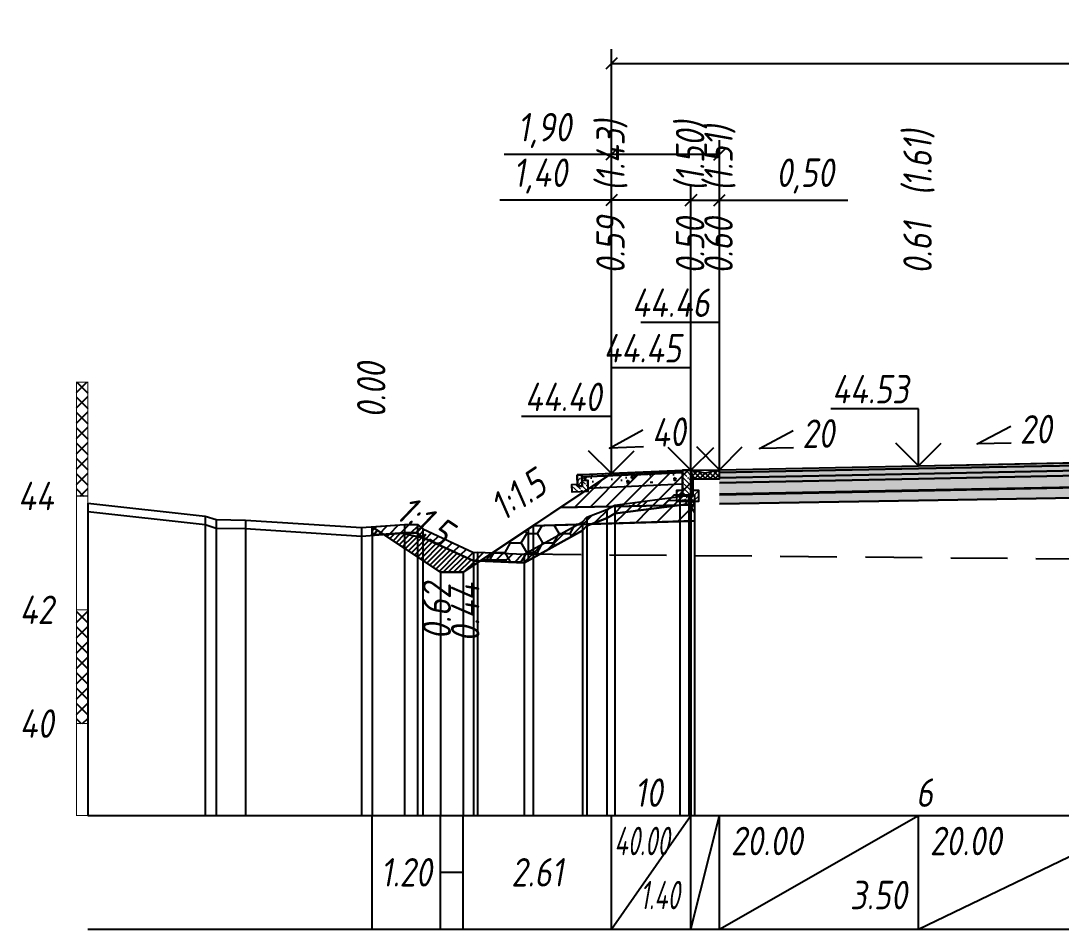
# Model space of a CAD drawing. Extents: x -717 to 1451, y -133302 to 233.
# Drawn here: x -367 to -275.5, y -113843 to -113763.2 of the extents above; entities that cross this region are included whole.
import ezdxf
from ezdxf.enums import TextEntityAlignment as Align

# ---------------------------------------------------------------- set-up
doc = ezdxf.new("R2010")
doc.units = 0
doc.linetypes.add('штриховая', pattern=[0.75, 0.5, -0.25])
for name, color, linetype in [('Интерполированный поперечник', 2, 'Continuous'), ('КОД_399', 252, 'Continuous'), ('Код_514', 1, 'Continuous'), ('Контур_0', 7, 'Continuous'), ('Контур_2521', 7, 'Continuous'), ('Контур_2564', 7, 'Continuous'), ('Контур_2660', 7, 'Continuous'), ('Контур_2665', 7, 'Continuous'), ('Контур_400', 7, 'Continuous'), ('Контур_508', 7, 'Continuous'), ('Контур_512', 7, 'Continuous'), ('Контур_513', 7, 'Continuous'), ('Контур_818', 7, 'Continuous'), ('Красный поперечник', 1, 'Continuous'), ('Линейка абсолютных высот', 7, 'Continuous'), ('Объём_2501', 7, 'Continuous'), ('Объём_2564', 7, 'Continuous'), ('Объём_2650', 7, 'Continuous'), ('Объём_2660', 7, 'Continuous'), ('Объём_2661', 7, 'Continuous'), ('Объём_2663', 7, 'Continuous'), ('Объём_2664', 7, 'Continuous'), ('Объём_2665', 7, 'Continuous'), ('Объём_2666', 7, 'Continuous'), ('Объём_2753', 7, 'Continuous'), ('Откосы', 7, 'Continuous'), ('Отметки покрытия', 7, 'Continuous'), ('Рабочие отметки', 7, 'Continuous'), ('Рабочие отметки доп.', 7, 'Continuous'), ('Слои выравнивания', 7, 'Continuous'), ('Таблица', 7, 'Continuous'), ('Уклоны проезжей части', 7, 'Continuous'), ('Черный поперечник', 3, 'Continuous')]:
    doc.layers.add(name, color=color, linetype=linetype)
for name, color, linetype, true_color in [('Контур_2540', 2, 'Continuous', 0xffff00), ('Контур_2560', 2, 'Continuous', 0xffff00), ('Контур_2561', 7, 'Continuous', 0xff8040), ('Контур_2562', 3, 'Continuous', 0x00ff00), ('Контур_2563', 7, 'Continuous', 0xff8000), ('Контур_2570', 7, 'Continuous', 0x80ff00), ('Контур_2725', 7, 'Continuous', 0x323232), ('Контур_2736', 4, 'Continuous', 0x00ffff), ('Контур_2737', 4, 'Continuous', 0x00ffff), ('Контур_2738', 4, 'Continuous', 0x00ffff), ('Контур_2739', 4, 'Continuous', 0x00ffff), ('Контур_2741', 4, 'Continuous', 0x00ffff), ('Контур_2742', 4, 'Continuous', 0x00ffff), ('Контур_2743', 4, 'Continuous', 0x00ffff), ('Контур_2744', 7, 'Continuous', 0xa4ffff), ('Контур_2745', 7, 'Continuous', 0xa4ffff), ('Контур_2747', 4, 'Continuous', 0x00ffff), ('Контур_2748', 4, 'Continuous', 0x00ffff), ('Контур_2749', 4, 'Continuous', 0x00ffff), ('Контур_2750', 4, 'Continuous', 0x00ffff), ('Контур_2751', 4, 'Continuous', 0x00ffff), ('Контур_2752', 4, 'Continuous', 0x00ffff), ('Контур_2760', 7, 'Continuous', 0x323232), ('Контур_2761', 7, 'Continuous', 0x323232), ('Контур_2762', 7, 'Continuous', 0x323232), ('Контур_2763', 7, 'Continuous', 0x323232), ('Контур_2764', 7, 'Continuous', 0x323232), ('Контур_2765', 7, 'Continuous', 0x323232), ('Контур_402', 7, 'Continuous', 0xff6464), ('Контур_703', 4, 'Continuous', 0x00ffff), ('Контур_705', 4, 'Continuous', 0x00ffff), ('Контур_707', 4, 'Continuous', 0x00ffff), ('Контур_720', 131, 'Continuous', 0xaaffff), ('Объём_2500', 7, 'Continuous', 0xc0c0c0), ('Объём_2520', 7, 'Continuous', 0x80ffff), ('Объём_2540', 2, 'Continuous', 0xffff00), ('Объём_2560', 2, 'Continuous', 0xffff00), ('Объём_2561', 7, 'Continuous', 0xff8040), ('Объём_2562', 3, 'Continuous', 0x00ff00), ('Объём_2563', 7, 'Continuous', 0xff8000), ('Объём_2570', 7, 'Continuous', 0x80ff00), ('Объём_2600', 7, 'Continuous', 0x808000), ('Объём_2620', 2, 'Continuous', 0xffff00), ('Объём_2746', 2, 'Continuous', 0xffff00)]:
    doc.layers.add(name, color=color, linetype=linetype, true_color=true_color)
doc.styles.get("Standard").update_dxf_attribs({"font": 'txt', "height": 2.5})
doc.styles.add('М', font='romand.shx', dxfattribs={"width": 0.8, "oblique": 10, "height": 2.5})
doc.dimstyles.new('ISO-25', dxfattribs={"dimtxt": 2.5, "dimasz": 2.5, "dimexe": 1.25, "dimexo": 0.625, "dimtad": 1, "dimtxsty": 'Standard', "dimcen": 2.5, "dimadec": 0, "dimazin": 0, "dimtfac": 1, "dimtmove": 0, "dimatfit": 3, "dimfxl": 1, "dimarcsym": 0})
pattern_1 = [(45.0000013, (-441.1154, 24.0082), (-0.6735192404, 0.673519211), []), (135.0000003, (-441.1154, 24.0082), (-0.673519222, -0.67351923), [])]
pattern_2 = [(0, (-441.1154, 24.0082), (1.42875, 0.8248891935), [0.9525, -1.905]), (120, (-441.1154, 24.0082), (-1.428749997, 0.824889199), [0.9525, -1.905]), (60, (-441.1154, 24.0082), (3e-09, 1.6497783924), [-1.905, 0.9525])]
pattern_3 = [(45, (-441.1154, 24.0082), (-0.898025612, 0.898025612), [])]

# ---------------------------------------------------------------- blocks, each defined once
blk = doc.blocks.new('_Oblique')
at = {"color": 0, "linetype": 'ByBlock', "lineweight": -2}
blk.add_line((-0.5, -0.5), (0.5, 0.5), dxfattribs=at)
blk = doc.blocks.new('*D2345')
at = {"color": 0, "lineweight": -2, "transparency": 16777216}
for p, q in [((-315.081, -113802.382), (-315.081, -113777.662)), ((-308.081, -113802.102), (-308.081, -113777.662)), ((-315.081, -113778.912), (-324.878, -113778.912)), ((-308.081, -113778.912), (-315.081, -113778.912))]:
    blk.add_line(p, q, dxfattribs=at)
at = {"layer": 'Defpoints', "color": 0, "transparency": 16777216}
for p in [(-308.081, -113778.912), (-315.081, -113803.007), (-308.081, -113802.727)]:
    blk.add_point(p, dxfattribs=at)
at = {"color": 0, "lineweight": -2, "transparency": 16777216, "rotation": 180}
blk.add_blockref('_Oblique', (-315.081, -113778.912), dxfattribs=at)
at = {"color": 0, "lineweight": -2, "transparency": 16777216}
blk.add_blockref('_Oblique', (-308.081, -113778.912), dxfattribs=at)
at = {"color": 0, "transparency": 16777216, "insert": (-321.338, -113776.799), "char_height": 2.5, "width": 8.75, "attachment_point": 5, "style": 'М'}
blk.add_mtext('1,40', dxfattribs=at)
blk = doc.blocks.new('*D2347')
at = {"color": 0, "lineweight": -2, "transparency": 16777216}
for p, q in [((-308.081, -113802.102), (-308.081, -113777.662)), ((-305.581, -113802.052), (-305.581, -113777.662)), ((-308.081, -113778.912), (-305.581, -113778.912)), ((-305.581, -113778.912), (-294.281, -113778.912))]:
    blk.add_line(p, q, dxfattribs=at)
at = {"layer": 'Defpoints', "color": 0, "transparency": 16777216}
for p in [(-305.581, -113778.912), (-308.081, -113802.727), (-305.581, -113802.677)]:
    blk.add_point(p, dxfattribs=at)
at = {"color": 0, "lineweight": -2, "transparency": 16777216, "rotation": 180}
blk.add_blockref('_Oblique', (-308.081, -113778.912), dxfattribs=at)
at = {"color": 0, "lineweight": -2, "transparency": 16777216}
blk.add_blockref('_Oblique', (-305.581, -113778.912), dxfattribs=at)
at = {"color": 0, "transparency": 16777216, "insert": (-298.042, -113776.799), "char_height": 2.5, "width": 9.16667, "attachment_point": 5, "style": 'М'}
blk.add_mtext('0,50', dxfattribs=at)
blk = doc.blocks.new('*D2350')
at = {"color": 0, "lineweight": -2, "transparency": 16777216}
for p, q in [((-315.081, -113802.382), (-315.081, -113773.662)), ((-305.581, -113802.052), (-305.581, -113773.662)), ((-315.081, -113774.912), (-324.496, -113774.912)), ((-305.581, -113774.912), (-315.081, -113774.912))]:
    blk.add_line(p, q, dxfattribs=at)
at = {"layer": 'Defpoints', "color": 0, "transparency": 16777216}
for p in [(-305.581, -113774.912), (-315.081, -113803.007), (-305.581, -113802.677)]:
    blk.add_point(p, dxfattribs=at)
at = {"color": 0, "lineweight": -2, "transparency": 16777216, "rotation": 180}
blk.add_blockref('_Oblique', (-315.081, -113774.912), dxfattribs=at)
at = {"color": 0, "lineweight": -2, "transparency": 16777216}
blk.add_blockref('_Oblique', (-305.581, -113774.912), dxfattribs=at)
at = {"color": 0, "transparency": 16777216, "insert": (-320.956, -113772.799), "char_height": 2.5, "width": 8.75, "attachment_point": 5, "style": 'М'}
blk.add_mtext('1,90', dxfattribs=at)
blk = doc.blocks.new('*D2351')
at = {"color": 0, "lineweight": -2, "transparency": 16777216}
for p, q in [((-315.081, -113802.382), (-315.081, -113765.662)), ((-204.552, -113802.855), (-204.552, -113765.662)), ((-315.081, -113766.912), (-204.552, -113766.912))]:
    blk.add_line(p, q, dxfattribs=at)
at = {"layer": 'Defpoints', "color": 0, "transparency": 16777216}
for p in [(-204.552, -113766.912), (-315.081, -113803.007), (-204.552, -113803.48)]:
    blk.add_point(p, dxfattribs=at)
at = {"color": 0, "lineweight": -2, "transparency": 16777216, "rotation": 180}
blk.add_blockref('_Oblique', (-315.081, -113766.912), dxfattribs=at)
at = {"color": 0, "lineweight": -2, "transparency": 16777216}
blk.add_blockref('_Oblique', (-204.552, -113766.912), dxfattribs=at)
at = {"color": 0, "transparency": 16777216, "insert": (-259.816, -113764.799), "char_height": 2.5, "width": 10.83333, "attachment_point": 5, "style": 'М'}
blk.add_mtext('22,11', dxfattribs=at)
blk = doc.blocks.new('Тротуар1')
at = {"linetype": 'Continuous', "lineweight": 13}
h = blk.add_hatch(dxfattribs=at)
h.set_pattern_fill('ANSI35', scale=5, angle=90)
h.set_pattern_definition([(135, (-1541.6927, -4801.9416), (-0.88388348, -0.88388348), []), (135, (-1541.6927, -4801.0577), (-0.88388348, -0.88388348), [1.5625, -0.3125, 0, -0.3125])])
h.paths.add_polyline_path([(-16.72, -1.24), (-17.72, -1.24), (-17.72, -2.24), (-18.52, -2.24), (-18.52, -1.85), (-19.52, -1.89), (-19.52, -3.24), (-16.72, -3.24)])
h = blk.add_hatch(dxfattribs=at)
h.set_pattern_fill('ANSI35', scale=5)
h.set_pattern_definition([(45, (-1541.6927, -4800.4416), (-0.88388348, 0.88388348), []), (45, (-1540.8088, -4800.4416), (-0.88388348, 0.88388348), [1.5625, -0.3125, 0, -0.3125])])
h.paths.add_polyline_path([(-17.72, -0.24), (-18.52, -0.24), (-18.52, -2.24), (-17.72, -2.24)])
at = {"linetype": 'Continuous'}
h = blk.add_hatch(dxfattribs=at)
h.set_pattern_fill('ANSI31', color=256, scale=15, angle=45, style=0)
h.set_pattern_definition([(90, (-1932.1888, -4954.235), (-1.875, 3e-16), [])])
h.paths.add_polyline_path([(0, 0), (-17.72, -0.24), (-17.71, -0.63), (-11.04, -0.58), (0, -0.4)])
at = {"layer": 'КОД_399'}
h = blk.add_hatch(dxfattribs=at)
h.set_pattern_fill('AR-CONC', scale=0.7, angle=45, style=0)
h.set_pattern_definition([(95, (-1932.189, -4954.235), (3.860864, 3.2396496), [0.525, -5.775]), (40, (-1932.189, -4954.235), (-4.409945, 3.036377), [0.42, -4.62]), (145.45144, (-1931.867, -4953.965), (-0.549081, 6.2760265), [0.4461813, -4.907995]), (91.1842, (-1933.179, -4953.245), (6.101854, 4.4632964), [0.7875, -8.6625]), (141.63564, (-1932.67, -4952.873), (-0.1953, 9.447982), [0.669272, -7.361996]), (36.18416, (-1933.179, -4953.245), (-0.1953, 9.447982), [0.63, -6.93]), (66, (-1932.4363, -4952.9975), (4.947401, 0.9616773), [0.525, -5.775]), (11, (-1932.4363, -4952.9975), (-2.38496, 4.793659), [0.42, -4.62]), (116.45144, (-1932.024, -4952.9174), (2.562441, 5.7553363), [0.4461813, -4.907995]), (82.5, (-1932.1888, -4954.235), (-1.5875523, 1.7079287), [0, -4.564, 0, -4.69, 0, -4.6375]), (52.5, (-1932.1888, -4954.235), (-0.6501106, 3.2543661), [0, -2.674, 0, -4.459, 0, -1.7675]), (12.5, (-1933.2926, -4955.3388), (2.7539272, 2.5306453), [0, -1.75, 0, -5.46, 0, -7.245]), (2.5, (-1933.7876, -4955.8337), (2.3911299, 3.3821186), [0, -2.275, 0, -3.626, 0, -5.145])])
h.paths.add_polyline_path([(0, -0.4), (-17.71, -0.63), (-17.72, -1.24), (-16.71, -1.24), (-16.72, -2.62), (-0.07, -2.41)])
at = {"linetype": 'Continuous'}
blk.add_lwpolyline([(-17.72, -1.24), (-16.72, -1.24), (-16.72, -3.24), (-19.52, -3.24), (-19.52, -1.89), (-18.52, -1.85)], dxfattribs=at)
at = {"color": 7, "lineweight": 30}
for points in [[(-18.52, -0.24), (-18.52, -2.24), (-17.72, -2.24), (-17.72, -0.24), (-18.52, -0.24)], [(-8.6, -0.53), (0, -0.4)]]:
    blk.add_lwpolyline(points, dxfattribs=at)
for points in [[(0, 0), (-17.72, -0.24), (-17.72, -0.63), (0, -0.4)], [(0, -0.4), (-17.71, -0.63), (-17.72, -1.24), (-16.71, -1.24), (-16.72, -2.62), (-0.07, -2.39)]]:
    blk.add_lwpolyline(points, close=True)
blk = doc.blocks.new('БР100.30.18')
at = {"linetype": 'Continuous', "lineweight": 13}
h = blk.add_hatch(dxfattribs=at)
h.set_pattern_fill('ANSI35', scale=5)
h.set_pattern_definition([(45, (-1504.996, -4799.2297), (-0.88388348, 0.88388348), []), (45, (-1504.1121, -4799.2297), (-0.88388348, 0.88388348), [1.5625, -0.3125, 0, -0.3125])])
h.paths.add_polyline_path([(0.3, 3.47), (1.8, 3.47), (1.8, -1.03), (0, -1.03), (0, 1.97)])
h = blk.add_hatch(dxfattribs=at)
h.set_pattern_fill('ANSI35', scale=5, angle=90)
h.set_pattern_definition([(135, (-1504.996, -4800.7297), (-0.88388348, -0.88388348), []), (135, (-1504.996, -4799.8458), (-0.88388348, -0.88388348), [1.5625, -0.3125, 0, -0.3125])])
h.paths.add_polyline_path([(-1, -0.03), (0, -0.03), (0, -1.03), (1.8, -1.03), (1.8, -0.03), (2.8, -0.03), (2.8, -2.03), (-1, -2.03)])
at = {"color": 7, "lineweight": 30}
blk.add_lwpolyline([(1.8, -1.03), (0, -1.03), (0, 1.97), (0.3, 3.47), (1.8, 3.47)], close=True, dxfattribs=at)
at = {"linetype": 'Continuous'}
blk.add_lwpolyline([(0, -0.03), (-1, -0.03), (-1, -2.03), (2.8, -2.03), (2.8, -0.03), (1.8, -0.03)], dxfattribs=at)

msp = doc.modelspace()

# ---------------------------------------------------------------- hatches: boundary and pattern name
h = msp.add_hatch()
h.set_pattern_fill('ANSI37', color=256, scale=0.1)
h.set_pattern_definition([(45, (-306.8307, -113802.91436), (-0.22451, 0.22451), []), (135, (-306.8307, -113802.91436), (-0.22451, -0.22451), [])])
h.paths.add_polyline_path([(-308.081, -113802.664), (-307.93, -113803.417), (-305.575, -113803.417), (-305.581, -113802.614), (-306.831, -113802.914)])
at = {"transparency": 33554681}
h = msp.add_hatch(dxfattribs=at)
h.set_pattern_fill('ANGLE', color=256)
h.set_pattern_definition([(0, (-441.1154, 24.008), (0, 6.985), [5.08, -1.905]), (90, (-441.1154, 24.008), (-6.985, 4e-16), [5.08, -1.905])])
h.paths.add_polyline_path([(-317.249, -113807.53), (-317.614, -113807.954), (-322.752, -113810.786), (-326.606, -113810.628), (-321.972, -113807.539), (-316.866, -113807.385)])
at = {"layer": 'Линейка абсолютных высот'}
h = msp.add_hatch(dxfattribs=at)
h.set_pattern_fill('ANSI37', scale=0.3, style=0)
h.set_pattern_definition(pattern_1)
h.paths.add_polyline_path([(-361.115, -113804.923), (-361.115, -113794.923), (-362.115, -113794.923), (-362.115, -113804.923)])
h = msp.add_hatch(dxfattribs=at)
h.set_pattern_fill('ANSI37', scale=0.3, style=0)
h.set_pattern_definition(pattern_1)
h.paths.add_polyline_path([(-361.115, -113824.923), (-361.115, -113814.923), (-362.115, -113814.923), (-362.115, -113824.923)])
at = {"layer": 'Объём_2563'}
h = msp.add_hatch(dxfattribs=at)
h.set_pattern_fill('ANSI31', color=256, scale=0.3)
h.set_pattern_definition([(45, (-441.1154, 24.0082), (-0.673519209, 0.673519209), [])])
h.paths.add_polyline_path([(-315.081, -113802.944), (-308.081, -113802.664), (-308.081, -113804.814), (-309.581, -113804.844), (-310.499, -113805.763), (-319.581, -113805.944)])
at = {"layer": 'Объём_2570'}
h = msp.add_hatch(dxfattribs=at)
h.set_pattern_fill('ANSI31', color=256, scale=0.2)
h.set_pattern_definition([(45, (-441.1154, 24.0082), (-0.449012806, 0.449012806), [])])
h.paths.add_polyline_path([(-307.763, -113805.812), (-307.763, -113806.385), (-308.263, -113805.635), (-309.069, -113805.724), (-314.789, -113806.472), (-315.489, -113806.867), (-317.249, -113807.53), (-317.614, -113807.954), (-322.752, -113810.786), (-326.84, -113810.619), (-327.19, -113810.624), (-331.663, -113808.557), (-332.136, -113808.17), (-333.267, -113808.17), (-336.115, -113808.375), (-336.115, -113807.625), (-333.267, -113807.42), (-332.136, -113807.42), (-331.663, -113807.807), (-327.19, -113809.874), (-326.84, -113809.869), (-322.752, -113810.036), (-317.614, -113807.204), (-317.249, -113806.78), (-315.489, -113806.117), (-314.789, -113805.722), (-309.069, -113804.974), (-308.263, -113804.885), (-307.763, -113805.635)])
at = {"layer": 'Объём_2600'}
h = msp.add_hatch(dxfattribs=at)
h.set_pattern_fill('ANSI31', color=6, scale=0.4)
h.set_pattern_definition(pattern_3)
h.paths.add_polyline_path([(-314.789, -113806.472), (-309.069, -113805.724), (-308.263, -113805.635), (-307.763, -113806.385), (-307.763, -113807.112), (-316.866, -113807.385), (-315.489, -113806.867)])
h = msp.add_hatch(dxfattribs=at)
h.set_pattern_fill('HONEY', color=5, scale=0.3)
h.set_pattern_definition(pattern_2)
h.paths.add_polyline_path([(-336.115, -113808.375), (-336.115, -113807.625), (-335.1, -113808.302)])
h = msp.add_hatch(dxfattribs=at)
h.set_pattern_fill('HONEY', color=5, scale=0.3)
h.set_pattern_definition(pattern_2)
h.paths.add_polyline_path([(-317.249, -113807.53), (-317.614, -113807.954), (-322.752, -113810.786), (-326.606, -113810.628), (-321.972, -113807.539), (-316.866, -113807.385)])
h = msp.add_hatch(dxfattribs=at)
h.set_pattern_fill('ANSI31', color=6, scale=0.4)
h.set_pattern_definition(pattern_3)
h.paths.add_polyline_path([(-333.522, -113808.188), (-333.267, -113808.17), (-332.136, -113808.17), (-331.663, -113808.557), (-331.52, -113808.623)])
at = {"layer": 'Объём_2620'}
h = msp.add_hatch(dxfattribs=at)
h.set_pattern_fill('ANSI31', color=2, scale=0.1)
h.set_pattern_definition([(45, (-441.11538, 24.0082), (-0.224506403, 0.224506403), [])])
h.paths.add_polyline_path([(-331.643, -113808.597), (-331.52, -113808.623), (-327.19, -113810.624), (-326.84, -113810.619), (-326.606, -113810.628), (-328.108, -113811.629), (-330.108, -113811.629), (-335.1, -113808.302), (-333.522, -113808.188)])
at = {"layer": 'Слои выравнивания'}
for color, points in [(2, [(-305.581, -113802.614), (-305.581, -113802.864), (-267.331, -113802.099), (-267.331, -113801.849)]), (3, [(-305.581, -113802.864), (-305.581, -113803.314), (-267.331, -113802.549), (-267.331, -113802.099)]), (4, [(-305.581, -113803.314), (-305.581, -113803.764), (-267.331, -113802.999), (-267.331, -113802.549)]), (5, [(-305.581, -113803.764), (-305.581, -113804.764), (-267.331, -113803.999), (-267.331, -113802.999)]), (7, [(-305.581, -113804.764), (-305.581, -113804.814), (-267.331, -113804.049), (-267.331, -113803.999)]), (6, [(-305.581, -113804.814), (-305.581, -113805.6), (-272.578, -113805.062), (-267.331, -113804.967), (-267.331, -113804.049)])]:
    msp.add_hatch(color=color, dxfattribs=at).paths.add_polyline_path(points)

# ---------------------------------------------------------------- linework, layer by layer
msp.add_lwpolyline([(-308.081, -113802.664), (-307.93, -113803.417), (-305.575, -113803.417), (-305.581, -113802.614), (-306.831, -113802.914), (-308.081, -113802.664)])
at = {"layer": 'Интерполированный поперечник', "linetype": 'штриховая', "ltscale": 10, "flags": 128}
msp.add_lwpolyline([(-322.745, -113810.015), (-160.532, -113811.439)], dxfattribs=at)
at = {"layer": 'Код_514'}
for p, q in [((-336.115, -113842.992), (-336.115, -113832.992)), ((-330.108, -113842.992), (-330.108, -113832.992)), ((-328.108, -113842.992), (-328.108, -113832.992)), ((-315.081, -113842.992), (-315.081, -113832.992)), ((-315.081, -113842.992), (-308.081, -113832.992)), ((-308.081, -113842.992), (-308.081, -113832.992)), ((-308.081, -113842.992), (-305.581, -113832.992)), ((-305.581, -113842.992), (-305.581, -113832.992)), ((-305.581, -113842.992), (-288.081, -113832.992)), ((-288.081, -113842.992), (-288.081, -113832.992)), ((-288.081, -113842.992), (-267.331, -113832.992)), ((-330.108, -113837.992), (-328.108, -113837.992))]:
    msp.add_line(p, q, dxfattribs=at)
at = {"layer": 'Контур_0', "flags": 128}
for points in [[(-315.081, -113802.944), (-325.546, -113809.921), (-325.546, -113809.921), (-325.546, -113809.921), (-325.546, -113809.921), (-325.546, -113809.921), (-325.546, -113809.921), (-325.546, -113809.921), (-325.546, -113809.921), (-325.546, -113809.921), (-325.546, -113809.921), (-325.546, -113809.921), (-325.546, -113809.921), (-325.546, -113809.921), (-325.546, -113809.921), (-328.108, -113811.629), (-330.108, -113811.629), (-336.115, -113807.625), (-336.115, -113807.625), (-336.115, -113807.625), (-336.115, -113807.625), (-336.115, -113807.625), (-336.115, -113807.625), (-336.115, -113807.625), (-336.115, -113807.625), (-336.115, -113807.625), (-336.115, -113807.625), (-336.115, -113807.625), (-336.115, -113807.625), (-336.115, -113807.625)], [(-315.081, -113802.944), (-325.546, -113809.921), (-325.546, -113809.921), (-325.546, -113809.921), (-325.546, -113809.921), (-325.546, -113809.921), (-325.546, -113809.921), (-325.546, -113809.921), (-325.546, -113809.921), (-325.546, -113809.921), (-325.546, -113809.921), (-325.546, -113809.921), (-325.546, -113809.921), (-325.546, -113809.921), (-325.546, -113809.921), (-328.108, -113811.629)], [(-308.081, -113804.814), (-308.081, -113802.664), (-307.763, -113802.658)], [(-319.581, -113805.944), (-310.499, -113805.763), (-309.581, -113804.844), (-308.081, -113804.814)], [(-309.581, -113804.844), (-307.763, -113804.808), (-307.763, -113805.708), (-310.499, -113805.763), (-309.581, -113804.844), (-309.581, -113804.844)]]:
    msp.add_lwpolyline(points, dxfattribs=at)
at = {"layer": 'Контур_2521', "color": 250, "flags": 128}
msp.add_lwpolyline([(-310.04, -113805.304), (-307.763, -113805.258)], dxfattribs=at)
at = {"layer": 'Контур_2540', "flags": 128}
msp.add_lwpolyline([(-310.499, -113805.763), (-307.763, -113805.708), (-307.763, -113807.112), (-321.972, -113807.539), (-319.581, -113805.944), (-310.499, -113805.763), (-310.499, -113805.763)], dxfattribs=at)
at = {"layer": 'Контур_2560', "flags": 128}
msp.add_lwpolyline([(-315.081, -113802.944), (-315.081, -113802.944), (-315.081, -113802.944), (-308.081, -113802.664)], dxfattribs=at)
at = {"layer": 'Контур_2561', "flags": 128}
msp.add_lwpolyline([(-308.081, -113802.664), (-308.081, -113802.664), (-315.081, -113802.944), (-315.081, -113802.944), (-308.081, -113802.664)], dxfattribs=at)
at = {"layer": 'Контур_2562', "flags": 128}
msp.add_lwpolyline([(-315.081, -113802.944), (-315.081, -113802.944), (-315.081, -113802.944), (-315.081, -113802.944), (-315.081, -113802.944)], dxfattribs=at)
at = {"layer": 'Контур_2563', "flags": 128}
msp.add_lwpolyline([(-315.081, -113802.944), (-308.081, -113802.664), (-308.081, -113804.814), (-309.581, -113804.844), (-310.499, -113805.763), (-319.581, -113805.944), (-315.081, -113802.944), (-315.081, -113802.944)], dxfattribs=at)
at = {"layer": 'Контур_2564', "flags": 128}
msp.add_lwpolyline([(-315.081, -113802.944), (-308.081, -113802.664)], dxfattribs=at)
at = {"layer": 'Контур_2570', "flags": 128}
msp.add_lwpolyline([(-361.115, -113806.288), (-350.812, -113807.434), (-349.826, -113807.741), (-347.244, -113807.786), (-337.059, -113808.443), (-333.267, -113808.17), (-332.136, -113808.17), (-331.663, -113808.557), (-327.19, -113810.624), (-326.84, -113810.619), (-322.752, -113810.786), (-317.614, -113807.954), (-317.249, -113807.53), (-315.489, -113806.867), (-314.789, -113806.472), (-314.789, -113806.472), (-309.069, -113805.724), (-308.263, -113805.635), (-307.763, -113806.385)], dxfattribs=at)
at = {"layer": 'Контур_2660', "flags": 128}
msp.add_lwpolyline([(-321.972, -113807.539), (-307.763, -113807.112)], dxfattribs=at)
at = {"layer": 'Контур_2665', "flags": 128}
msp.add_lwpolyline([(-315.081, -113802.944), (-315.081, -113802.944)], dxfattribs=at)
at = {"layer": 'Контур_2725', "flags": 128}
msp.add_lwpolyline([(-305.581, -113805.6), (-288.081, -113805.315), (-272.578, -113805.062), (-267.331, -113804.967), (-261.261, -113804.856), (-246.581, -113805.131), (-229.081, -113805.458), (-225.381, -113805.527), (-222.699, -113805.568)], dxfattribs=at)
at = {"layer": 'Контур_2736', "flags": 128}
for points in [[(-315.081, -113802.944), (-325.546, -113809.921)], [(-325.546, -113809.921), (-328.108, -113811.629)]]:
    msp.add_lwpolyline(points, dxfattribs=at)
at = {"layer": 'Контур_2737', "flags": 128}
msp.add_lwpolyline([(-325.546, -113809.921), (-325.546, -113809.921)], dxfattribs=at)
at = {"layer": 'Контур_2738', "flags": 128}
msp.add_lwpolyline([(-325.546, -113809.921), (-325.546, -113809.921)], dxfattribs=at)
at = {"layer": 'Контур_2739', "flags": 128}
msp.add_lwpolyline([(-325.546, -113809.921), (-325.546, -113809.921)], dxfattribs=at)
at = {"layer": 'Контур_2741', "flags": 128}
msp.add_lwpolyline([(-336.115, -113807.625), (-336.115, -113807.625)], dxfattribs=at)
at = {"layer": 'Контур_2742', "flags": 128}
msp.add_lwpolyline([(-336.115, -113807.625), (-336.115, -113807.625)], dxfattribs=at)
at = {"layer": 'Контур_2743', "flags": 128}
msp.add_lwpolyline([(-336.115, -113807.625), (-336.115, -113807.625)], dxfattribs=at)
at = {"layer": 'Контур_2744', "flags": 128}
msp.add_lwpolyline([(-336.115, -113807.625), (-336.115, -113807.625)], dxfattribs=at)
msp.add_lwpolyline([(-336.115, -113807.625), (-336.115, -113807.625)], dxfattribs=at)
msp.add_lwpolyline([(-336.115, -113807.625), (-336.115, -113807.625)], dxfattribs=at)
msp.add_lwpolyline([(-336.115, -113807.625), (-336.115, -113807.625)], dxfattribs=at)
msp.add_lwpolyline([(-336.115, -113807.625), (-336.115, -113807.625)], dxfattribs=at)
msp.add_lwpolyline([(-336.115, -113807.625), (-336.115, -113807.625)], dxfattribs=at)
at = {"layer": 'Контур_2745', "flags": 128}
msp.add_lwpolyline([(-325.546, -113809.921), (-325.546, -113809.921)], dxfattribs=at)
msp.add_lwpolyline([(-325.546, -113809.921), (-325.546, -113809.921)], dxfattribs=at)
msp.add_lwpolyline([(-325.546, -113809.921), (-325.546, -113809.921)], dxfattribs=at)
msp.add_lwpolyline([(-325.546, -113809.921), (-325.546, -113809.921)], dxfattribs=at)
msp.add_lwpolyline([(-325.546, -113809.921), (-325.546, -113809.921)], dxfattribs=at)
msp.add_lwpolyline([(-325.546, -113809.921), (-325.546, -113809.921)], dxfattribs=at)
at = {"layer": 'Контур_2747', "flags": 128}
msp.add_lwpolyline([(-325.546, -113809.921), (-325.546, -113809.921)], dxfattribs=at)
at = {"layer": 'Контур_2748', "flags": 128}
msp.add_lwpolyline([(-325.546, -113809.921), (-325.546, -113809.921)], dxfattribs=at)
at = {"layer": 'Контур_2749', "flags": 128}
msp.add_lwpolyline([(-325.546, -113809.921), (-325.546, -113809.921)], dxfattribs=at)
at = {"layer": 'Контур_2750', "flags": 128}
msp.add_lwpolyline([(-336.115, -113807.625), (-336.115, -113807.625)], dxfattribs=at)
at = {"layer": 'Контур_2751', "flags": 128}
msp.add_lwpolyline([(-336.115, -113807.625), (-336.115, -113807.625)], dxfattribs=at)
at = {"layer": 'Контур_2752', "flags": 128}
msp.add_lwpolyline([(-336.115, -113807.625), (-336.115, -113807.625)], dxfattribs=at)
at = {"layer": 'Контур_2760', "flags": 128}
msp.add_lwpolyline([(-307.763, -113802.658), (-305.581, -113802.614), (-288.081, -113802.264), (-272.578, -113801.954), (-267.331, -113801.849), (-261.261, -113801.971), (-246.581, -113802.264), (-229.081, -113802.614), (-225.381, -113802.688), (-222.699, -113802.742), (-220.199, -113802.792)], dxfattribs=at)
at = {"layer": 'Контур_2761', "flags": 128}
msp.add_lwpolyline([(-305.581, -113802.864), (-288.081, -113802.514), (-272.578, -113802.204), (-267.331, -113802.099), (-261.261, -113802.221), (-246.581, -113802.514), (-229.081, -113802.864), (-225.381, -113802.938), (-222.699, -113802.992)], dxfattribs=at)
at = {"layer": 'Контур_2762', "flags": 128}
msp.add_lwpolyline([(-305.581, -113803.314), (-288.081, -113802.964), (-272.578, -113802.654), (-267.331, -113802.549), (-261.261, -113802.671), (-246.581, -113802.964), (-229.081, -113803.314), (-225.381, -113803.388), (-222.699, -113803.442)], dxfattribs=at)
at = {"layer": 'Контур_2763', "flags": 128}
msp.add_lwpolyline([(-305.581, -113803.764), (-288.081, -113803.414), (-272.578, -113803.104), (-267.331, -113802.999), (-261.261, -113803.121), (-246.581, -113803.414), (-229.081, -113803.764), (-225.381, -113803.838), (-222.699, -113803.892)], dxfattribs=at)
at = {"layer": 'Контур_2764', "flags": 128}
msp.add_lwpolyline([(-305.581, -113804.764), (-288.081, -113804.414), (-272.578, -113804.104), (-267.331, -113803.999), (-261.261, -113804.121), (-246.581, -113804.414), (-229.081, -113804.764), (-225.381, -113804.838), (-222.699, -113804.892)], dxfattribs=at)
at = {"layer": 'Контур_2765', "flags": 128}
msp.add_lwpolyline([(-305.581, -113804.814), (-288.081, -113804.464), (-272.578, -113804.154), (-267.331, -113804.049), (-261.261, -113804.171), (-246.581, -113804.464), (-229.081, -113804.814), (-225.381, -113804.888), (-222.699, -113804.942)], dxfattribs=at)
at = {"layer": 'Контур_400', "flags": 128}
msp.add_lwpolyline([(-308.081, -113802.664), (-305.581, -113802.614), (-305.581, -113802.614), (-305.581, -113802.614), (-305.581, -113802.614), (-305.581, -113802.614), (-305.581, -113802.614), (-288.081, -113802.264), (-267.331, -113801.849)], dxfattribs=at)
at = {"layer": 'Контур_402', "flags": 128}
for points in [[(-305.581, -113805.6), (-272.578, -113805.062), (-267.331, -113804.967), (-261.261, -113804.856), (-225.381, -113805.527), (-222.699, -113805.568)], [(-321.972, -113807.539), (-308.081, -113807.122)]]:
    msp.add_lwpolyline(points, dxfattribs=at)
at = {"layer": 'Контур_508', "flags": 128}
for points in [[(-305.581, -113805.6), (-272.578, -113805.062), (-267.331, -113804.967), (-261.261, -113804.856), (-222.699, -113805.561)], [(-336.115, -113807.625), (-330.108, -113811.629), (-328.108, -113811.629), (-321.972, -113807.539), (-308.081, -113807.122)]]:
    msp.add_lwpolyline(points, dxfattribs=at)
at = {"layer": 'Контур_512', "flags": 128}
msp.add_lwpolyline([(-336.115, -113807.625), (-330.108, -113811.629), (-328.108, -113811.629), (-321.972, -113807.539), (-307.763, -113807.112)], dxfattribs=at)
at = {"layer": 'Контур_513', "flags": 128}
for points in [[(-305.581, -113805.6), (-272.578, -113805.062), (-267.331, -113804.967), (-261.261, -113804.856), (-225.381, -113805.527), (-222.699, -113805.568)], [(-336.115, -113807.625), (-330.108, -113811.629), (-328.108, -113811.629), (-321.972, -113807.539), (-308.081, -113807.122)]]:
    msp.add_lwpolyline(points, dxfattribs=at)
at = {"layer": 'Контур_703', "flags": 128}
msp.add_lwpolyline([(-315.081, -113802.944), (-325.546, -113809.921)], dxfattribs=at)
at = {"layer": 'Контур_705', "flags": 128}
msp.add_lwpolyline([(-325.546, -113809.921), (-325.546, -113809.921)], dxfattribs=at)
at = {"layer": 'Контур_707', "flags": 128}
msp.add_lwpolyline([(-330.108, -113811.629), (-336.115, -113807.625)], dxfattribs=at)
at = {"layer": 'Контур_720', "flags": 128}
msp.add_lwpolyline([(-328.108, -113811.629), (-330.108, -113811.629)], dxfattribs=at)
at = {"layer": 'Контур_818', "flags": 128}
msp.add_lwpolyline([(-336.115, -113808.375), (-333.267, -113808.17), (-332.136, -113808.17), (-331.663, -113808.557), (-327.19, -113810.624), (-326.84, -113810.619), (-322.752, -113810.786), (-317.614, -113807.954), (-317.249, -113807.53), (-315.489, -113806.867), (-314.789, -113806.472), (-314.789, -113806.472), (-309.069, -113805.724), (-308.263, -113805.635), (-307.763, -113806.385)], dxfattribs=at)
at = {"layer": 'Красный поперечник'}
for p, q in [((-305.581, -113802.614), (-288.081, -113802.264)), ((-288.081, -113802.264), (-267.331, -113801.849)), ((-328.108, -113811.629), (-315.081, -113802.944)), ((-315.081, -113802.944), (-308.081, -113802.664)), ((-308.081, -113802.664), (-305.581, -113802.614)), ((-336.115, -113807.625), (-336.115, -113832.992)), ((-336.115, -113807.625), (-330.108, -113811.629)), ((-321.972, -113807.539), (-321.972, -113832.992)), ((-307.763, -113807.112), (-307.763, -113832.992)), ((-330.108, -113811.629), (-330.108, -113832.992)), ((-330.108, -113811.629), (-328.108, -113811.629)), ((-328.108, -113811.629), (-328.108, -113832.992))]:
    msp.add_line(p, q, dxfattribs=at)
at = {"layer": 'Линейка абсолютных высот', "color": 7, "const_width": 0.1, "flags": 128}
for points in [[(-361.115, -113804.923), (-361.115, -113794.923), (-362.115, -113794.923), (-362.115, -113804.923), (-361.115, -113804.923)], [(-361.115, -113814.923), (-361.115, -113804.923), (-362.115, -113804.923), (-362.115, -113814.923), (-361.115, -113814.923)], [(-361.115, -113824.923), (-361.115, -113814.923), (-362.115, -113814.923), (-362.115, -113824.923), (-361.115, -113824.923)], [(-361.115, -113832.992), (-361.115, -113824.923), (-362.115, -113824.923), (-362.115, -113832.992), (-361.115, -113832.992)]]:
    msp.add_lwpolyline(points, dxfattribs=at)
at = {"layer": 'Объём_2500', "flags": 128}
msp.add_lwpolyline([(-308.081, -113804.814), (-308.081, -113802.664), (-307.763, -113802.658)], dxfattribs=at)
at = {"layer": 'Объём_2501', "flags": 128}
msp.add_lwpolyline([(-308.081, -113802.664), (-305.581, -113802.614), (-305.581, -113802.614), (-305.581, -113802.614), (-305.581, -113802.614), (-305.581, -113802.614), (-305.581, -113802.614), (-288.081, -113802.264), (-267.331, -113801.849)], dxfattribs=at)
at = {"layer": 'Объём_2520', "color": 250, "flags": 128}
msp.add_lwpolyline([(-309.581, -113804.844), (-307.763, -113804.808), (-307.763, -113805.708), (-310.499, -113805.763), (-309.581, -113804.844), (-309.581, -113804.844)], dxfattribs=at)
at = {"layer": 'Объём_2540', "flags": 128}
msp.add_lwpolyline([(-310.499, -113805.763), (-307.763, -113805.708), (-307.763, -113807.112), (-321.972, -113807.539), (-319.581, -113805.944), (-310.499, -113805.763), (-310.499, -113805.763)], dxfattribs=at)
at = {"layer": 'Объём_2560', "flags": 128}
msp.add_lwpolyline([(-315.081, -113802.944), (-315.081, -113802.944), (-315.081, -113802.944), (-308.081, -113802.664)], dxfattribs=at)
at = {"layer": 'Объём_2561', "flags": 128}
msp.add_lwpolyline([(-308.081, -113802.664), (-308.081, -113802.664), (-315.081, -113802.944), (-315.081, -113802.944), (-308.081, -113802.664)], dxfattribs=at)
at = {"layer": 'Объём_2562', "flags": 128}
msp.add_lwpolyline([(-315.081, -113802.944), (-315.081, -113802.944), (-315.081, -113802.944), (-315.081, -113802.944), (-315.081, -113802.944)], dxfattribs=at)
at = {"layer": 'Объём_2563', "color": 250, "flags": 128}
msp.add_lwpolyline([(-315.081, -113802.944), (-308.081, -113802.664), (-308.081, -113804.814), (-309.581, -113804.844), (-310.499, -113805.763), (-319.581, -113805.944), (-315.081, -113802.944), (-315.081, -113802.944)], dxfattribs=at)
at = {"layer": 'Объём_2564', "flags": 128}
msp.add_lwpolyline([(-315.081, -113802.944), (-308.081, -113802.664)], dxfattribs=at)
at = {"layer": 'Объём_2570', "flags": 128}
msp.add_lwpolyline([(-307.763, -113805.812), (-307.763, -113805.812), (-307.763, -113806.385), (-308.263, -113805.635), (-309.069, -113805.724), (-314.789, -113806.472), (-315.489, -113806.867), (-317.249, -113807.53), (-317.614, -113807.954), (-322.752, -113810.786), (-326.84, -113810.619), (-327.19, -113810.624), (-331.663, -113808.557), (-332.136, -113808.17), (-333.267, -113808.17), (-336.115, -113808.375), (-336.115, -113807.625), (-333.267, -113807.42), (-332.136, -113807.42), (-331.663, -113807.807), (-327.19, -113809.874), (-326.84, -113809.869), (-322.752, -113810.036), (-317.614, -113807.204), (-317.249, -113806.78), (-315.489, -113806.117), (-314.789, -113805.722), (-309.069, -113804.974), (-308.263, -113804.885), (-307.763, -113805.635), (-307.763, -113805.812), (-307.763, -113805.812), (-307.763, -113805.812), (-307.763, -113805.812)], dxfattribs=at)
at = {"layer": 'Объём_2600', "color": 5, "flags": 128}
for points in [[(-336.115, -113808.375), (-336.115, -113807.625), (-335.1, -113808.302), (-336.115, -113808.375), (-336.115, -113808.375)], [(-317.249, -113807.53), (-317.614, -113807.954), (-322.752, -113810.786), (-326.606, -113810.628), (-321.972, -113807.539), (-316.866, -113807.385), (-317.249, -113807.53), (-317.249, -113807.53)]]:
    msp.add_lwpolyline(points, dxfattribs=at)
at = {"layer": 'Объём_2620', "flags": 128}
msp.add_lwpolyline([(-331.643, -113808.597), (-331.52, -113808.623), (-327.19, -113810.624), (-326.84, -113810.619), (-326.606, -113810.628), (-328.108, -113811.629), (-330.108, -113811.629), (-335.1, -113808.302), (-333.522, -113808.188), (-331.643, -113808.597), (-331.643, -113808.597)], dxfattribs=at)
at = {"layer": 'Объём_2650', "color": 6, "flags": 128}
for points in [[(-314.789, -113806.472), (-309.069, -113805.724), (-308.263, -113805.635), (-307.763, -113806.385), (-307.763, -113807.112), (-316.866, -113807.385), (-315.489, -113806.867), (-314.789, -113806.472), (-314.789, -113806.472)], [(-333.522, -113808.188), (-333.267, -113808.17), (-332.136, -113808.17), (-331.663, -113808.557), (-331.52, -113808.623), (-333.522, -113808.188), (-333.522, -113808.188)]]:
    msp.add_lwpolyline(points, dxfattribs=at)
at = {"layer": 'Объём_2660', "flags": 128}
msp.add_lwpolyline([(-321.972, -113807.539), (-307.763, -113807.112)], dxfattribs=at)
at = {"layer": 'Объём_2661', "flags": 128}
msp.add_lwpolyline([(-315.081, -113802.944), (-325.546, -113809.921)], dxfattribs=at)
at = {"layer": 'Объём_2663', "flags": 128}
for points in [[(-330.108, -113811.629), (-336.115, -113807.625)], [(-325.546, -113809.921), (-328.108, -113811.629)]]:
    msp.add_lwpolyline(points, dxfattribs=at)
at = {"layer": 'Объём_2664', "flags": 128}
msp.add_lwpolyline([(-328.108, -113811.629), (-330.108, -113811.629)], dxfattribs=at)
at = {"layer": 'Объём_2665', "flags": 128}
msp.add_lwpolyline([(-315.081, -113802.944), (-315.081, -113802.944)], dxfattribs=at)
at = {"layer": 'Объём_2666', "flags": 128}
msp.add_lwpolyline([(-315.081, -113802.944), (-325.546, -113809.921)], dxfattribs=at)
at = {"layer": 'Объём_2746', "flags": 128}
msp.add_lwpolyline([(-307.763, -113806.385), (-307.763, -113807.112), (-316.866, -113807.385), (-315.489, -113806.867), (-314.789, -113806.472), (-309.069, -113805.724), (-308.263, -113805.635), (-307.763, -113806.385), (-307.763, -113806.385)], dxfattribs=at)
at = {"layer": 'Объём_2753', "flags": 128}
msp.add_lwpolyline([(-307.763, -113802.658), (-307.763, -113802.658)], dxfattribs=at)
at = {"layer": 'Откосы', "color": 1, "flags": 128}
for points in [[(-312.257, -113800.597), (-315.255, -113800.717), (-312.317, -113799.098)], [(-299.057, -113800.673), (-302.056, -113800.733), (-299.087, -113799.173)], [(-279.932, -113800.29), (-282.931, -113800.35), (-279.962, -113798.79)]]:
    msp.add_lwpolyline(points, dxfattribs=at)
at = {"layer": 'Отметки покрытия', "color": 1}
for p, q in [((-305.581, -113789.664), (-312.481, -113789.664)), ((-305.581, -113802.614), (-305.581, -113789.664)), ((-308.081, -113793.664), (-314.981, -113793.664)), ((-308.081, -113802.664), (-308.081, -113793.664)), ((-288.081, -113797.264), (-295.781, -113797.264)), ((-288.081, -113802.264), (-288.081, -113797.264)), ((-315.081, -113797.944), (-322.981, -113797.944)), ((-315.081, -113802.944), (-315.081, -113797.944)), ((-288.081, -113802.264), (-290.081, -113800.264)), ((-288.081, -113802.264), (-286.081, -113800.264)), ((-315.081, -113802.944), (-317.081, -113800.944)), ((-315.081, -113802.944), (-313.081, -113800.944)), ((-308.081, -113802.664), (-310.081, -113800.664)), ((-308.081, -113802.664), (-306.081, -113800.664)), ((-305.581, -113802.614), (-307.581, -113800.614)), ((-305.581, -113802.614), (-303.581, -113800.614))]:
    msp.add_line(p, q, dxfattribs=at)
at = {"layer": 'Слои выравнивания'}
msp.add_line((-308.081, -113802.664), (-308.081, -113832.992), dxfattribs=at)
at = {"layer": 'Слои выравнивания', "color": 2, "flags": 128}
msp.add_lwpolyline([(-305.581, -113802.614), (-288.081, -113802.264), (-272.578, -113801.954), (-267.331, -113801.849), (-267.331, -113802.099), (-272.578, -113802.204), (-288.081, -113802.514), (-305.581, -113802.864)], dxfattribs=at)
at = {"layer": 'Слои выравнивания', "color": 3, "flags": 128}
msp.add_lwpolyline([(-305.581, -113802.864), (-288.081, -113802.514), (-272.578, -113802.204), (-267.331, -113802.099), (-267.331, -113802.549), (-272.578, -113802.654), (-288.081, -113802.964), (-305.581, -113803.314)], dxfattribs=at)
at = {"layer": 'Слои выравнивания', "color": 4, "flags": 128}
msp.add_lwpolyline([(-305.581, -113803.314), (-288.081, -113802.964), (-272.578, -113802.654), (-267.331, -113802.549), (-267.331, -113802.999), (-272.578, -113803.104), (-288.081, -113803.414), (-305.581, -113803.764)], dxfattribs=at)
at = {"layer": 'Слои выравнивания', "color": 5, "flags": 128}
msp.add_lwpolyline([(-305.581, -113803.764), (-288.081, -113803.414), (-272.578, -113803.104), (-267.331, -113802.999), (-267.331, -113803.999), (-272.578, -113804.104), (-288.081, -113804.414), (-305.581, -113804.764)], dxfattribs=at)
at = {"layer": 'Слои выравнивания', "color": 7, "flags": 128}
msp.add_lwpolyline([(-305.581, -113804.764), (-288.081, -113804.414), (-272.578, -113804.104), (-267.331, -113803.999), (-267.331, -113804.049), (-272.578, -113804.154), (-288.081, -113804.464), (-305.581, -113804.814)], dxfattribs=at)
at = {"layer": 'Слои выравнивания', "color": 6, "flags": 128}
msp.add_lwpolyline([(-305.581, -113804.814), (-288.081, -113804.464), (-272.578, -113804.154), (-267.331, -113804.049), (-267.331, -113804.967), (-272.578, -113805.062), (-288.081, -113805.315), (-305.581, -113805.6)], dxfattribs=at)
at = {"layer": 'Таблица'}
for p, q in [((-361.115, -113832.992), (-160.532, -113832.992)), ((-361.115, -113842.992), (-160.532, -113842.992))]:
    msp.add_line(p, q, dxfattribs=at)
at = {"layer": 'Черный поперечник', "color": 7}
for p, q in [((-309.069, -113804.974), (-309.069, -113832.992)), ((-308.263, -113804.885), (-308.263, -113832.992)), ((-361.115, -113805.538), (-361.115, -113832.992)), ((-314.789, -113805.722), (-314.789, -113832.992)), ((-307.763, -113805.635), (-307.763, -113832.992)), ((-350.812, -113806.684), (-350.812, -113832.992)), ((-317.249, -113806.78), (-317.249, -113832.992)), ((-315.489, -113806.117), (-315.489, -113832.992)), ((-349.826, -113806.991), (-349.826, -113832.992)), ((-347.244, -113807.036), (-347.244, -113832.992)), ((-337.059, -113807.693), (-337.059, -113832.992)), ((-333.267, -113807.42), (-333.267, -113832.992)), ((-332.136, -113807.42), (-332.136, -113832.992)), ((-331.663, -113807.807), (-331.663, -113832.992)), ((-317.614, -113807.204), (-317.614, -113832.992)), ((-327.19, -113809.874), (-327.19, -113832.992)), ((-326.84, -113809.869), (-326.84, -113832.992)), ((-322.752, -113810.036), (-322.752, -113832.992))]:
    msp.add_line(p, q, dxfattribs=at)
at = {"layer": 'Черный поперечник', "flags": 128}
for points in [[(-361.115, -113805.538), (-350.812, -113806.684), (-349.826, -113806.991), (-347.244, -113807.036), (-337.059, -113807.693), (-333.267, -113807.42), (-332.136, -113807.42), (-331.663, -113807.807), (-327.19, -113809.874), (-326.84, -113809.869), (-322.752, -113810.036), (-317.614, -113807.204), (-317.249, -113806.78), (-315.489, -113806.117), (-314.789, -113805.722), (-309.069, -113804.974), (-308.263, -113804.885), (-308.081, -113805.159)], [(-305.581, -113805.6), (-272.578, -113805.062), (-267.331, -113804.967), (-261.261, -113804.856), (-225.381, -113805.527), (-222.699, -113805.568)]]:
    msp.add_lwpolyline(points, dxfattribs=at)

# ---------------------------------------------------------------- block references
at = {"xscale": 0.499999999999998, "yscale": 0.499999999999998, "zscale": 0.499999999999998, "rotation": 1.71443905944475}
msp.add_blockref('Тротуар1', (-308.831, -113802.665), dxfattribs=at)
at = {"lineweight": 18, "xscale": -0.5, "yscale": 0.5, "zscale": 0.5, "rotation": 0.05553677703885818}
msp.add_blockref('БР100.30.18', (-307.929, -113804.398), dxfattribs=at)

# ---------------------------------------------------------------- texts
at = {"layer": 'Код_514', "style": 'М', "oblique": 10}
for s, width, p in [('40.00', 0.6, (-314.828, -113833.992)), ('20.00', 0.8, (-304.581, -113833.992)), ('20.00', 0.8, (-287.081, -113833.992))]:
    msp.add_text(s, height=2.5, dxfattribs=dict(at, width=width)).set_placement(p, align=Align.TOP_LEFT)
at = {"layer": 'Код_514', "style": 'М', "oblique": 10, "width": 0.8}
for s, p in [('1.20', (-333.112, -113837.992)), ('2.61', (-321.595, -113837.992))]:
    msp.add_text(s, height=2.5, dxfattribs=at).set_placement(p, align=Align.MIDDLE_CENTER)
at = {"layer": 'Код_514', "style": 'М', "oblique": 10}
for s, width, p in [('1.40', 0.6, (-309.081, -113841.992)), ('3.50', 0.8, (-289.081, -113841.992))]:
    msp.add_text(s, height=2.5, dxfattribs=dict(at, width=width)).set_placement(p, align=Align.BOTTOM_RIGHT)
at = {"layer": 'Линейка абсолютных высот', "style": 'М', "oblique": 10, "width": 0.8}
for s, p in [('44', (-364.115, -113804.923)), ('42', (-364.115, -113814.923)), ('40', (-364.115, -113824.923))]:
    msp.add_text(s, height=2.5, dxfattribs=at).set_placement(p, align=Align.MIDDLE_RIGHT)
at = {"layer": 'Отметки покрытия', "color": 1, "style": 'М', "oblique": 10, "width": 0.8}
for s, p in [('44.46', (-306.44, -113789.933)), ('44.45', (-308.94, -113793.933)), ('44.40', (-315.94, -113798.213)), ('44.53', (-288.94, -113797.533))]:
    msp.add_text(s, height=2.5, dxfattribs=at).set_placement(p, align=Align.BOTTOM_RIGHT)
at = {"layer": 'Рабочие отметки', "color": 1, "style": 'М', "oblique": 10, "width": 0.8}
for s, p in [('0.59', (-315.159, -113785.414)), ('0.50', (-308.159, -113785.414)), ('0.60', (-305.659, -113785.414)), ('0.61', (-288.159, -113785.414)), ('0.00', (-336.193, -113798.056))]:
    msp.add_text(s, height=2.5, rotation=90, dxfattribs=at).set_placement(p, align=Align.MIDDLE_LEFT)
for s, p in [('0.62', (-330.436, -113812.56)), ('0.44', (-327.936, -113812.56))]:
    msp.add_text(s, height=2.5, rotation=90, dxfattribs=at).set_placement(p, align=Align.MIDDLE_RIGHT)
at = {"layer": 'Рабочие отметки доп.', "color": 1, "style": 'М', "oblique": 10, "width": 0.8}
for s, p in [('(1.43)', (-315.159, -113778.114)), ('(1.50)', (-308.159, -113778.114)), ('(1.51)', (-305.659, -113778.114)), ('(1.61)', (-288.159, -113778.514))]:
    msp.add_text(s, height=2.5, rotation=90, dxfattribs=at).set_placement(p, align=Align.MIDDLE_LEFT)
at = {"layer": 'Слои выравнивания', "style": 'М', "oblique": 10, "width": 0.8}
for s, p in [('10', (-311.813, -113832.992)), ('6', (-287.547, -113832.992))]:
    msp.add_text(s, height=2.5, dxfattribs=at).set_placement(p, align=Align.BOTTOM_CENTER)
at = {"layer": 'Уклоны проезжей части', "color": 1, "style": 'М', "oblique": 10, "width": 0.8}
for s, rotation, p in [('20', 1.14576, (-277.726, -113801.057)), ('40', 2.29061, (-309.953, -113801.313)), ('20', 1.14576, (-296.851, -113801.44)), ('1:1.5', 33.69007, (-322.149, -113806.455)), ('1:1.5', 326.30994, (-332.557, -113808.795))]:
    msp.add_text(s, height=2.5, rotation=rotation, dxfattribs=at).set_placement(p, align=Align.BOTTOM_CENTER)

# ---------------------------------------------------------------- dimensions: what is measured, and where the dimension line sits
at = {"color": 5}
dim = msp.add_linear_dim(base=(-204.552, -113766.912), p1=(-315.081, -113803.007), p2=(-204.552, -113803.48), angle=180, dimstyle='ISO-25', override={"dimasz": 1, "dimlfac": 0.2, "dimzin": 0, "dimtxsty": 'М', "dimblk1": 'Oblique', "dimblk2": 'Oblique', "dimsah": 1}, dxfattribs=at)
dim.commit()
dim.dimension.update_dxf_attribs({"geometry": '*D2351', "text_midpoint": (-259.816, -113764.799)})
for base, p1, p2, picture, middle in [((-305.581, -113774.912), (-315.081, -113803.007), (-305.581, -113802.677), '*D2350', (-320.956, -113774.912)), ((-308.081, -113778.912), (-315.081, -113803.007), (-308.081, -113802.727), '*D2345', (-321.338, -113778.912)), ((-305.581, -113778.912), (-308.081, -113802.727), (-305.581, -113802.677), '*D2347', (-298.042, -113778.912))]:
    dim = msp.add_linear_dim(base=base, p1=p1, p2=p2, angle=180, dimstyle='ISO-25', override={"dimasz": 1, "dimlfac": 0.2, "dimzin": 0, "dimtxsty": 'М', "dimblk1": 'Oblique', "dimblk2": 'Oblique', "dimsah": 1}, dxfattribs=at)
    dim.commit()
    dim.dimension.update_dxf_attribs({"geometry": picture, "text_midpoint": middle, "dimtype": 160})

doc.saveas('drawing.dxf')
